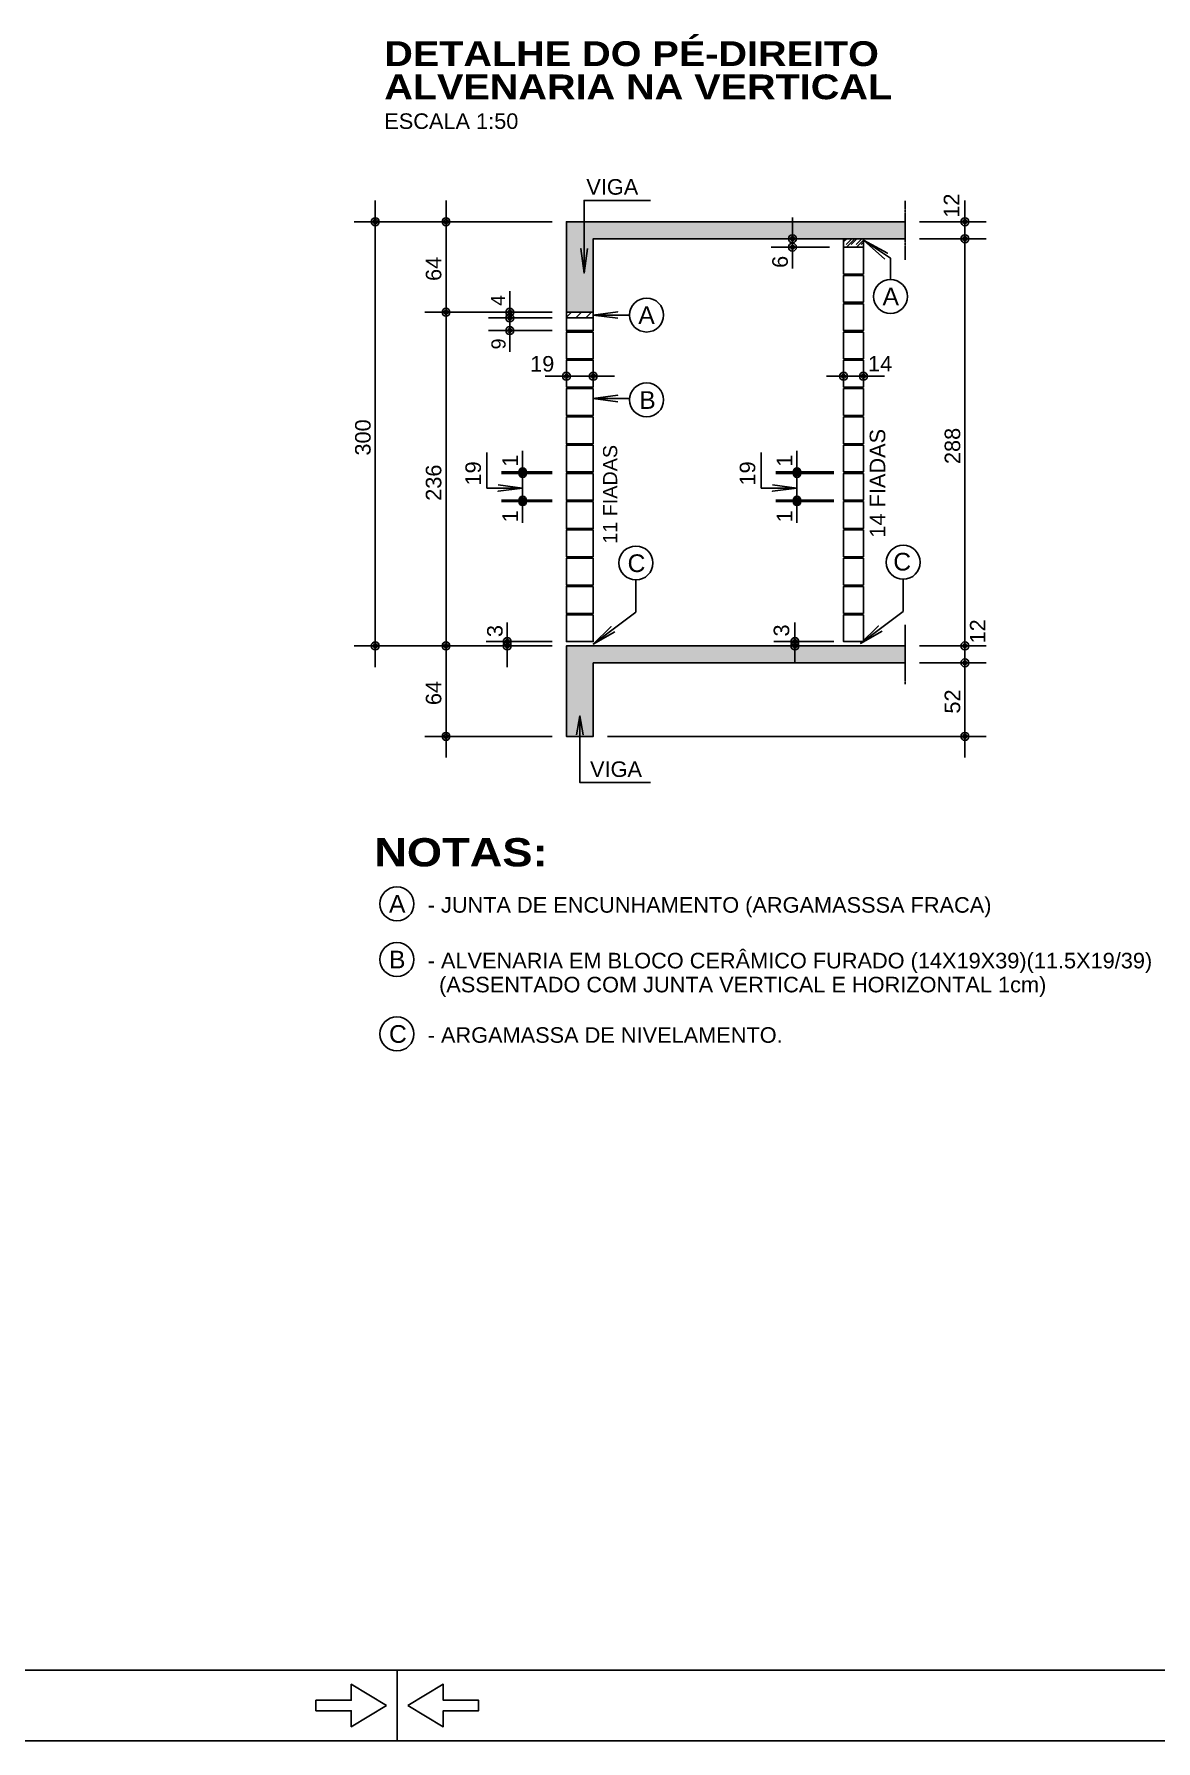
# Model space of a CAD drawing. Extents: x 0 to 7795, y 0 to 4205.
# Drawn here: x 793 to 1586, y 0 to 1207 of the extents above; entities that cross this region are included whole.
import ezdxf

# ---------------------------------------------------------------- set-up
doc = ezdxf.new("R2010")
doc.units = 0
doc.header["$MEASUREMENT"] = 0
doc.linetypes.add('ESTILO_TQS_0007', pattern=[2.1, 1.5, -0.2, 0.2, -0.2])
for name, color, linetype in [('MTH-14', 2, 'CONTINUOUS'), ('MTH-179', 1, 'CONTINUOUS'), ('MTH-230', 1, 'CONTINUOUS'), ('MTH-231', 1, 'CONTINUOUS'), ('MTH-COTAS7', 31, 'CONTINUOUS'), ('MTH-EIXO-217', 8, 'CONTINUOUS'), ('MTH-LAJE-PRÉ', 16, 'CONTINUOUS'), ('MTH-LINHA-CORTE', 5, 'CONTINUOUS'), ('MTH-MARGEM', 5, 'CONTINUOUS'), ('MTH-SIMB_COTA', 3, 'CONTINUOUS'), ('MTH-SOMBRA21', 150, 'CONTINUOUS'), ('MTH-TXT', 4, 'CONTINUOUS'), ('MTH-TXT-NEGRITO', 5, 'CONTINUOUS'), ('MTH-TXT-NOTAS', 3, 'CONTINUOUS')]:
    doc.layers.add(name, color=color, linetype=linetype)
doc.styles.add('TQS_ARIAL', font='arial.ttf')
doc.styles.add('TQS_ARIAL_BLACK', font='ariblk.ttf')

msp = doc.modelspace()

# ---------------------------------------------------------------- linework, layer by layer
at = {"layer": 'MTH-179', "linetype": 'Continuous'}
for p, q in [((1050.004008, 49.997781), (1050.004008, -0.002219)), ((0.004008, -0.002219), (7795.004008, -0.002219))]:
    msp.add_line(p, q, dxfattribs=at)
for points in [[(1042.503275, 24.997781), (1017.503275, 9.997781), (1017.503275, 21.247781), (992.503275, 21.247781), (992.503275, 28.747781), (1017.503275, 28.747781), (1017.503275, 39.997781), (1042.503275, 24.997781)], [(1057.503275, 24.997781), (1082.503275, 9.997781), (1082.503275, 21.247781), (1107.503275, 21.247781), (1107.503275, 28.747781), (1082.503275, 28.747781), (1082.503275, 39.997781), (1057.503275, 24.997781)]]:
    msp.add_lwpolyline(points, dxfattribs=at)
at = {"layer": 'MTH-230', "linetype": 'Continuous'}
for centre in [(1398.787374, 1021.641443), (1226.35152, 1008.496939), (1226.35152, 948.500894), (1218.810811, 833.125845), (1407.810811, 833.625845), (1049.787283, 592.026169), (1049.787283, 552.63359), (1049.787283, 500.008102)]:
    msp.add_circle(centre, 12, dxfattribs=at)
at = {"layer": 'MTH-231', "linetype": 'Continuous'}
for points in [[(1379.644795, 1056.496939), (1365.644795, 1056.496939), (1365.644795, 1037.496939), (1379.644795, 1037.496939), (1379.644795, 1056.496939)], [(1379.644795, 1036.496939), (1365.644795, 1036.496939), (1365.644795, 1017.496939), (1379.644795, 1017.496939), (1379.644795, 1036.496939)], [(1379.644795, 1016.496939), (1365.644795, 1016.496939), (1365.644795, 997.496939), (1379.644795, 997.496939), (1379.644795, 1016.496939)], [(1188.644795, 1006.496939), (1169.644795, 1006.496939), (1169.644795, 997.496939), (1188.644795, 997.496939), (1188.644795, 1006.496939)], [(1188.644795, 996.496939), (1169.644795, 996.496939), (1169.644795, 977.496939), (1188.644795, 977.496939), (1188.644795, 996.496939)], [(1379.644795, 996.496939), (1365.644795, 996.496939), (1365.644795, 977.496939), (1379.644795, 977.496939), (1379.644795, 996.496939)], [(1188.644795, 976.496939), (1169.644795, 976.496939), (1169.644795, 957.496939), (1188.644795, 957.496939), (1188.644795, 976.496939)], [(1379.644795, 976.496939), (1365.644795, 976.496939), (1365.644795, 957.496939), (1379.644795, 957.496939), (1379.644795, 976.496939)], [(1188.644795, 956.496939), (1169.644795, 956.496939), (1169.644795, 937.496939), (1188.644795, 937.496939), (1188.644795, 956.496939)], [(1379.644795, 956.496939), (1365.644795, 956.496939), (1365.644795, 937.496939), (1379.644795, 937.496939), (1379.644795, 956.496939)], [(1188.644795, 936.496939), (1169.644795, 936.496939), (1169.644795, 917.496939), (1188.644795, 917.496939), (1188.644795, 936.496939)], [(1379.644795, 936.496939), (1365.644795, 936.496939), (1365.644795, 917.496939), (1379.644795, 917.496939), (1379.644795, 936.496939)], [(1188.644795, 916.496939), (1169.644795, 916.496939), (1169.644795, 897.496939), (1188.644795, 897.496939), (1188.644795, 916.496939)], [(1379.644795, 916.496939), (1365.644795, 916.496939), (1365.644795, 897.496939), (1379.644795, 897.496939), (1379.644795, 916.496939)], [(1188.644795, 896.496939), (1169.644795, 896.496939), (1169.644795, 877.496939), (1188.644795, 877.496939), (1188.644795, 896.496939)], [(1379.644795, 896.496939), (1365.644795, 896.496939), (1365.644795, 877.496939), (1379.644795, 877.496939), (1379.644795, 896.496939)], [(1188.644795, 876.496939), (1169.644795, 876.496939), (1169.644795, 857.496939), (1188.644795, 857.496939), (1188.644795, 876.496939)], [(1379.644795, 876.496939), (1365.644795, 876.496939), (1365.644795, 857.496939), (1379.644795, 857.496939), (1379.644795, 876.496939)], [(1188.644795, 856.496939), (1169.644795, 856.496939), (1169.644795, 837.496939), (1188.644795, 837.496939), (1188.644795, 856.496939)], [(1379.644795, 856.496939), (1365.644795, 856.496939), (1365.644795, 837.496939), (1379.644795, 837.496939), (1379.644795, 856.496939)], [(1188.644795, 836.496939), (1169.644795, 836.496939), (1169.644795, 817.496939), (1188.644795, 817.496939), (1188.644795, 836.496939)], [(1379.644795, 836.496939), (1365.644795, 836.496939), (1365.644795, 817.496939), (1379.644795, 817.496939), (1379.644795, 836.496939)], [(1188.644795, 816.496939), (1169.644795, 816.496939), (1169.644795, 797.496939), (1188.644795, 797.496939), (1188.644795, 816.496939)], [(1379.644795, 816.496939), (1365.644795, 816.496939), (1365.644795, 797.496939), (1379.644795, 797.496939), (1379.644795, 816.496939)], [(1188.644795, 796.496939), (1169.644795, 796.496939), (1169.644795, 777.496939), (1188.644795, 777.496939), (1188.644795, 796.496939)], [(1379.644795, 796.496939), (1365.644795, 796.496939), (1365.644795, 777.496939), (1379.644795, 777.496939), (1379.644795, 796.496939)]]:
    msp.add_lwpolyline(points, dxfattribs=at)
at = {"layer": 'MTH-COTAS7', "linetype": 'Continuous'}
for p, q in [((1034.486555, 759.496939), (1034.486555, 1089.496939)), ((1084.486555, 995.496939), (1084.486555, 1089.496939)), ((1451.404619, 1047.496939), (1451.404619, 1089.496939)), ((1159.644795, 1074.496939), (1019.486555, 1074.496939)), ((1159.644795, 1074.496939), (1069.486555, 1074.496939)), ((1329.485207, 1041.496939), (1329.485207, 1077.496939)), ((1419.266152, 1074.496939), (1466.404619, 1074.496939)), ((1451.404619, 759.496939), (1451.404619, 1077.496939)), ((1355.644795, 1062.496939), (1314.485207, 1062.496939)), ((1419.266152, 1062.496939), (1466.404619, 1062.496939)), ((1419.266152, 1062.496939), (1466.404619, 1062.496939)), ((1355.644795, 1056.496939), (1314.485207, 1056.496939)), ((1084.486555, 759.496939), (1084.486555, 1025.496939)), ((1129.571556, 991.496939), (1129.571556, 1025.496939)), ((1129.571556, 982.496939), (1129.571556, 1021.496939)), ((1159.644795, 1010.496939), (1069.486555, 1010.496939)), ((1159.644795, 1010.496939), (1069.486555, 1010.496939)), ((1149.644795, 1010.496939), (1114.571556, 1010.496939)), ((1159.644795, 1006.496939), (1114.571556, 1006.496939)), ((1159.644795, 1006.496939), (1114.571556, 1006.496939)), ((1159.644795, 997.496939), (1114.571556, 997.496939)), ((1154.644795, 965.198011), (1203.644795, 965.198011)), ((1353.644795, 965.198011), (1394.644795, 965.198011)), ((1138.68877, 881.496939), (1138.68877, 912.496939)), ((1138.68877, 862.496939), (1138.68877, 911.496939)), ((1332.68877, 881.496939), (1332.68877, 912.496939)), ((1332.68877, 862.496939), (1332.68877, 911.496939)), ((1159.644795, 897.496939), (1123.68877, 897.496939)), ((1159.644795, 896.496939), (1123.68877, 896.496939)), ((1358.644795, 897.496939), (1317.68877, 897.496939)), ((1358.644795, 896.496939), (1317.68877, 896.496939)), ((1138.68877, 861.496939), (1138.68877, 892.496939)), ((1332.68877, 861.496939), (1332.68877, 892.496939)), ((1159.644795, 877.496939), (1123.68877, 877.496939)), ((1159.644795, 876.496939), (1123.68877, 876.496939)), ((1358.644795, 877.496939), (1317.68877, 877.496939)), ((1358.644795, 876.496939), (1317.68877, 876.496939)), ((1084.486555, 695.496939), (1084.486555, 789.496939)), ((1127.823136, 759.496939), (1127.823136, 790.996939)), ((1331.259439, 762.496939), (1331.259439, 790.996939)), ((1451.404619, 747.496939), (1451.404619, 789.496939)), ((1149.644795, 774.496939), (1019.486555, 774.496939)), ((1029.486555, 774.496939), (1049.486555, 774.496939)), ((1159.644795, 774.496939), (1069.486555, 774.496939)), ((1079.486555, 774.496939), (1069.486555, 774.496939)), ((1084.486555, 774.496939), (1099.486555, 774.496939)), ((1159.644795, 777.496939), (1112.823136, 777.496939)), ((1159.644795, 774.496939), (1112.823136, 774.496939)), ((1358.644795, 777.496939), (1316.259439, 777.496939)), ((1419.266152, 774.496939), (1466.404619, 774.496939)), ((1419.266152, 774.496939), (1466.404619, 774.496939)), ((1451.404619, 695.496939), (1451.404619, 777.496939)), ((1419.266152, 762.496939), (1466.404619, 762.496939)), ((1419.266152, 762.496939), (1466.404619, 762.496939)), ((1159.644795, 710.496939), (1069.486555, 710.496939)), ((1198.644795, 710.496939), (1466.404619, 710.496939))]:
    msp.add_line(p, q, dxfattribs=at)
for points in [[(1229.160563, 1089.517549), (1182.154242, 1089.517549), (1182.154242, 1038.172183), (1179.870033, 1055.522468), (1182.154242, 1038.172183), (1184.438449, 1055.522469)], [(1398.787374, 1033.641443), (1398.787374, 1048.828482), (1379.644795, 1061.496939), (1396.599874, 1052.165884), (1379.644795, 1061.496939), (1394.900655, 1047.924673)], [(1214.35152, 1008.496939), (1188.644795, 1008.496939), (1205.995081, 1010.781147), (1188.644795, 1008.496939), (1205.995081, 1006.21273)], [(1214.35152, 949.500894), (1188.644795, 949.500894), (1205.995081, 951.785103), (1188.644795, 949.500894), (1205.995081, 947.216686)], [(1113.44906, 911.285755), (1113.44906, 886.109596), (1138.68877, 886.109596), (1121.338485, 883.825386), (1138.68877, 886.109596), (1121.338484, 888.393803)], [(1307.44906, 911.285755), (1307.44906, 886.109596), (1332.68877, 886.109596), (1315.338485, 883.825386), (1332.68877, 886.109596), (1315.338484, 888.393803)], [(1218.810811, 821.125845), (1218.810811, 798.344595), (1188.644795, 775.746939), (1201.162374, 787.977407), (1188.644795, 775.746939), (1203.900655, 784.321157)], [(1407.810811, 821.625845), (1407.810811, 798.844595), (1377.644795, 776.246939), (1390.162374, 788.477407), (1377.644795, 776.246939), (1392.900655, 784.821157)], [(1229.089426, 677.783653), (1179.144795, 677.783653), (1179.144795, 725.000758), (1181.429006, 711.650473), (1179.144795, 725.000758), (1176.860589, 711.650472)]]:
    msp.add_lwpolyline(points, dxfattribs=at)
for centre, radius in [((1034.486555, 1074.496939), 2.8), ((1034.486555, 1074.496939), 1.4), ((1084.486555, 1074.496939), 2.8), ((1084.486555, 1074.496939), 1.4), ((1451.404619, 1074.496939), 2.8), ((1451.404619, 1074.496939), 1.4), ((1451.404619, 1062.496939), 2.8), ((1451.404619, 1062.496939), 2.8), ((1451.404619, 1062.496939), 1.4), ((1451.404619, 1062.496939), 1.4), ((1084.486555, 1010.496939), 2.8), ((1084.486555, 1010.496939), 2.8), ((1084.486555, 1010.496939), 1.4), ((1084.486555, 1010.496939), 1.4), ((1169.644795, 965.198011), 2.8), ((1169.644795, 965.198011), 1.4), ((1188.644795, 965.198011), 2.8), ((1188.644795, 965.198011), 1.4), ((1365.644795, 965.198011), 2.8), ((1365.644795, 965.198011), 1.4), ((1379.644795, 965.198011), 2.8), ((1379.644795, 965.198011), 1.4), ((1138.68877, 897.496939), 2.8), ((1138.68877, 896.496939), 2.8), ((1138.68877, 896.496939), 2.8), ((1138.68877, 897.496939), 1.4), ((1138.68877, 896.496939), 1.4), ((1138.68877, 896.496939), 1.4), ((1332.68877, 897.496939), 2.8), ((1332.68877, 896.496939), 2.8), ((1332.68877, 896.496939), 2.8), ((1332.68877, 897.496939), 1.4), ((1332.68877, 896.496939), 1.4), ((1332.68877, 896.496939), 1.4), ((1138.68877, 877.496939), 2.8), ((1138.68877, 877.496939), 2.8), ((1138.68877, 876.496939), 2.8), ((1138.68877, 877.496939), 1.4), ((1138.68877, 877.496939), 1.4), ((1138.68877, 876.496939), 1.4), ((1332.68877, 877.496939), 2.8), ((1332.68877, 877.496939), 2.8), ((1332.68877, 876.496939), 2.8), ((1332.68877, 877.496939), 1.4), ((1332.68877, 877.496939), 1.4), ((1332.68877, 876.496939), 1.4), ((1034.486555, 774.496939), 2.8), ((1034.486555, 774.496939), 1.4), ((1084.486555, 774.496939), 2.8), ((1084.486555, 774.496939), 2.8), ((1084.486555, 774.496939), 2.8), ((1084.486555, 774.496939), 1.4), ((1084.486555, 774.496939), 1.4), ((1084.486555, 774.496939), 1.4), ((1127.823136, 777.496939), 2.8), ((1127.823136, 774.496939), 2.8), ((1127.823136, 777.496939), 1.4), ((1127.823136, 774.496939), 1.4), ((1331.259439, 777.496939), 2.8), ((1331.259439, 774.496939), 2.8), ((1331.259439, 777.496939), 1.4), ((1331.259439, 774.496939), 1.4), ((1451.404619, 774.496939), 2.8), ((1451.404619, 774.496939), 2.8), ((1451.404619, 774.496939), 1.4), ((1451.404619, 774.496939), 1.4), ((1451.404619, 762.496939), 2.8), ((1451.404619, 762.496939), 2.8), ((1451.404619, 762.496939), 1.4), ((1451.404619, 762.496939), 1.4), ((1084.486555, 710.496939), 2.8), ((1451.404619, 710.496939), 2.8), ((1084.486555, 710.496939), 1.4), ((1451.404619, 710.496939), 1.4)]:
    msp.add_circle(centre, radius, dxfattribs=at)
at = {"layer": 'MTH-EIXO-217', "linetype": 'ESTILO_TQS_0007'}
for p, q in [((1409.266152, 1047.496939), (1409.266152, 1089.496939)), ((1409.266152, 747.496939), (1409.266152, 789.496939))]:
    msp.add_line(p, q, dxfattribs=at)
at = {"layer": 'MTH-LAJE-PRÉ', "linetype": 'Continuous'}
for p, q in [((1365.644795, 1061.58888), (1366.552854, 1062.496939)), ((1365.644795, 1060.297542), (1367.844192, 1062.496939)), ((1367.623922, 1056.496939), (1373.623922, 1062.496939)), ((1368.073698, 1059.190911), (1371.379726, 1062.496939)), ((1373.023446, 1060.605124), (1374.91526, 1062.496939)), ((1377.973193, 1062.019338), (1378.450794, 1062.496939)), ((1367.379726, 1058.496939), (1368.073698, 1059.190911)), ((1370.91526, 1058.496939), (1373.023446, 1060.605124)), ((1374.450794, 1058.496939), (1377.973193, 1062.019338)), ((1374.69499, 1056.496939), (1379.644795, 1061.446744)), ((1377.986328, 1058.496939), (1379.644795, 1060.155406)), ((1169.644795, 1007.010236), (1173.131498, 1010.496939)), ((1176.202566, 1006.496939), (1180.202566, 1010.496939)), ((1183.273634, 1006.496939), (1187.273634, 1010.496939))]:
    msp.add_line(p, q, dxfattribs=at)
for points in [[(1379.644795, 1062.496939), (1365.644795, 1062.496939), (1365.644795, 1056.496939), (1379.644795, 1056.496939), (1379.644795, 1062.496939)], [(1188.644795, 1010.496939), (1169.644795, 1010.496939), (1169.644795, 1006.496939), (1188.644795, 1006.496939), (1188.644795, 1010.496939)]]:
    msp.add_lwpolyline(points, dxfattribs=at)
at = {"layer": 'MTH-LINHA-CORTE', "linetype": 'Continuous'}
for points in [[(1409.266152, 1062.496939), (1188.644795, 1062.496939), (1188.644795, 1010.496939), (1169.644795, 1010.496939), (1169.644795, 1074.496939), (1409.266152, 1074.496939), (1409.266152, 1062.496939)], [(1409.266152, 762.496939), (1188.644795, 762.496939), (1188.644795, 710.496939), (1169.644795, 710.496939), (1169.644795, 774.496939), (1409.266152, 774.496939), (1409.266152, 762.496939)]]:
    msp.add_lwpolyline(points, dxfattribs=at)
at = {"layer": 'MTH-MARGEM', "linetype": 'Continuous'}
msp.add_line((175.004008, 49.997781), (7745.004008, 49.997781), dxfattribs=at)
at = {"layer": 'MTH-SIMB_COTA', "linetype": 'Continuous'}
for centre, radius in [((1329.485207, 1062.496939), 2.8), ((1329.485207, 1062.496939), 1.4), ((1329.485207, 1056.496939), 2.8), ((1329.485207, 1056.496939), 1.4), ((1129.571556, 1010.496939), 2.8), ((1129.571556, 1006.496939), 2.8), ((1129.571556, 1006.496939), 2.8), ((1129.571556, 1010.496939), 1.4), ((1129.571556, 1006.496939), 1.4), ((1129.571556, 1006.496939), 1.4), ((1129.571556, 997.496939), 2.8), ((1129.571556, 997.496939), 1.4)]:
    msp.add_circle(centre, radius, dxfattribs=at)
at = {"layer": 'MTH-SOMBRA21', "linetype": 'Continuous'}
for points in [[(1188.644795, 1062.496939), (1169.644795, 1010.496939), (1169.644795, 1074.496939)], [(1188.644795, 1062.496939), (1169.644795, 1074.496939), (1409.266152, 1074.496939)], [(1188.644795, 1062.496939), (1409.266152, 1074.496939), (1409.266152, 1062.496939)], [(1188.644795, 1062.496939), (1188.644795, 1010.496939), (1169.644795, 1010.496939)], [(1188.644795, 762.496939), (1169.644795, 710.496939), (1169.644795, 774.496939)], [(1188.644795, 762.496939), (1169.644795, 774.496939), (1409.266152, 774.496939)], [(1188.644795, 762.496939), (1409.266152, 774.496939), (1409.266152, 762.496939)], [(1188.644795, 762.496939), (1188.644795, 710.496939), (1169.644795, 710.496939)]]:
    msp.add_solid(points, dxfattribs=at)

# ---------------------------------------------------------------- texts
at = {"layer": 'MTH-14', "linetype": 'Continuous', "style": 'TQS_ARIAL'}
for s, height, rotation, p in [('14 FIADAS', 11, 90, (1395.11263, 851.082024)), ('11 FIADAS', 10, -270, (1205.535611, 846.766863))]:
    msp.add_text(s, height=height, rotation=rotation, dxfattribs=at).set_placement(p)
at = {"layer": 'MTH-COTAS7', "linetype": 'Continuous', "style": 'TQS_ARIAL'}
for s, height, rotation, p in [('12', 11, 90, (1447.45449, 1077.348419)), ('64', 11, 90, (1081.186555, 1032.596939)), ('6', 11, 90, (1326.185207, 1041.830276)), ('4', 10, 90, (1126.196987, 1014.940579)), ('9', 10, 90, (1126.571556, 984.163609)), ('300', 11, 90, (1031.186555, 909.096939)), ('288', 11, 90, (1448.104619, 903.096939)), ('1', 11, 90.000003, (1135.38877, 901.163602)), ('1', 11, 90.000003, (1329.38877, 901.163602)), ('236', 11, 90, (1081.186555, 877.096939)), ('19', 11, 90.000003, (1109.183974, 887.911612)), ('19', 11, 90.000003, (1303.183974, 887.911612)), ('1', 11, 90.000003, (1135.38877, 861.830276)), ('1', 11, 90.000003, (1329.38877, 861.830276)), ('3', 11, 90, (1124.523136, 780.713085)), ('3', 11, 90, (1327.187939, 781.125942)), ('12', 11, 90, (1465.989447, 776.192358)), ('64', 11, 90, (1081.186555, 732.596939)), ('52', 11, 90, (1448.104619, 726.596939))]:
    msp.add_text(s, height=height, rotation=rotation, dxfattribs=at).set_placement(p)
for s, p in [('19', (1143.978132, 968.498011)), ('14', (1382.925962, 968.571741))]:
    msp.add_text(s, height=11, dxfattribs=at).set_placement(p)
at = {"layer": 'MTH-TXT', "linetype": 'Continuous', "style": 'TQS_ARIAL'}
for p in [(1183.73771, 1093.626408), (1186.354465, 681.791602)]:
    msp.add_text('VIGA', height=11, dxfattribs=at).set_placement(p)
at = {"layer": 'MTH-TXT-NEGRITO', "linetype": 'Continuous', "style": 'TQS_ARIAL_BLACK'}
for s, height, p in [('DETALHE DO PÉ-DIREITO', 17.500002, (1040.844192, 1184.641448)), ('ALVENARIA NA VERTICAL', 17.500002, (1040.844192, 1161.141446)), ('NOTAS:', 20, (1033.728984, 618.494755))]:
    msp.add_text(s, height=height, dxfattribs=at).set_placement(p)
at = {"layer": 'MTH-TXT-NOTAS', "linetype": 'Continuous', "style": 'TQS_ARIAL'}
for s, height, p in [('ESCALA 1:50', 11, (1040.844192, 1140.141446)), ('A', 12.5, (1393.183858, 1015.377282)), ('A', 12.5, (1220.486644, 1002.160678)), ('B', 12.5, (1221.12308, 942.138453)), ('C', 12.5, (1212.875961, 826.713421)), ('C', 12.5, (1400.7734, 827.785588)), ('A', 12.5, (1044.181814, 585.762008)), ('- JUNTA DE ENCUNHAMENTO (ARGAMASSSA FRACA)', 11, (1071.543142, 585.776169)), ('B', 12.5, (1044.181814, 546.36943)), ('- ALVENARIA EM BLOCO CERÂMICO FURADO (14X19X39)(11.5X19/39)', 11, (1071.543142, 546.38359)), ('(ASSENTADO COM JUNTA VERTICAL E HORIZONTAL 1cm)', 11, (1079.598253, 529.43813)), ('C', 12.5, (1044.181814, 493.743454)), ('- ARGAMASSA DE NIVELAMENTO.', 11, (1071.543142, 493.758102))]:
    msp.add_text(s, height=height, dxfattribs=at).set_placement(p)

doc.saveas('drawing.dxf')
